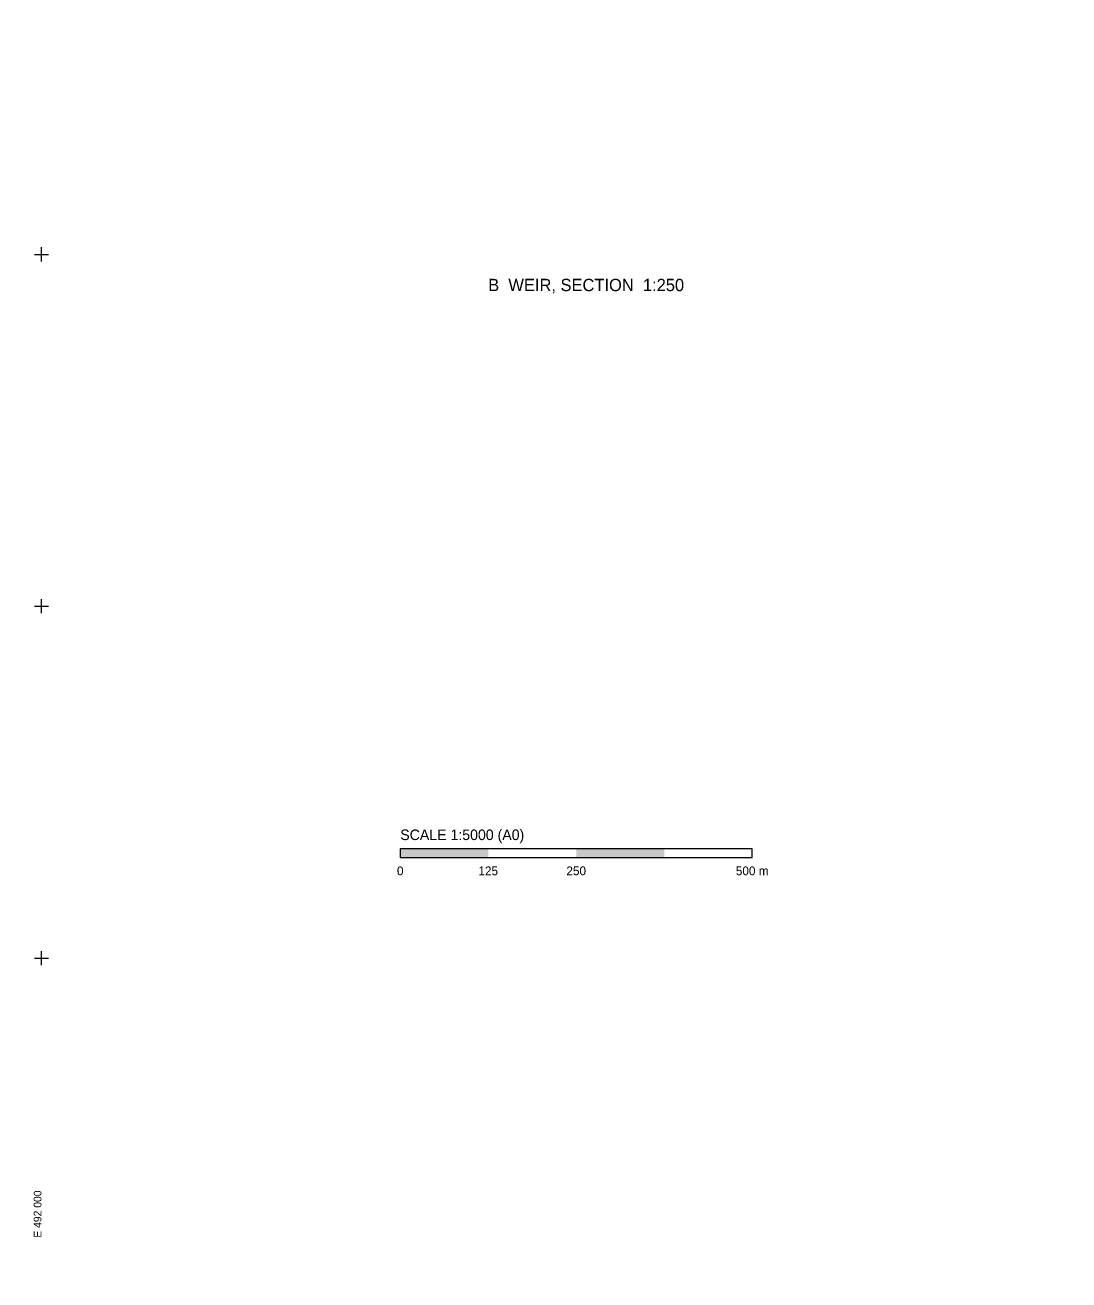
# Model space of a CAD drawing. Header units: metres. Extents: x 487515 to 493460, y 4520543 to 4524748.
# Drawn here: x 491977 to 493460, y 4520543 to 4522326 of the extents above; entities that cross this region are included whole.
import ezdxf
from ezdxf.enums import TextEntityAlignment as Align

# ---------------------------------------------------------------- set-up
doc = ezdxf.new("R2010")
doc.units = ezdxf.units.M
for name, color, linetype in [('DETAILS-TEXT', 7, 'Continuous'), ('GRID-COORDINATES', 8, 'Continuous'), ('TITLE-SYMBOLS', 7, 'Continuous')]:
    doc.layers.add(name, color=color, linetype=linetype)

# ---------------------------------------------------------------- blocks, each defined once
blk = doc.blocks.new('SCALE_BAR_1-5000')
at = {"layer": 'TITLE-SYMBOLS'}
blk.add_lwpolyline([(0, 0), (100, 0), (100, 2.5), (0, 2.5)], close=True, dxfattribs=at)
for points in [[(0, 0), (25, 0), (0, 2.5), (25, 2.5)], [(50, 0), (75, 0), (50, 2.5), (75, 2.5)]]:
    blk.add_solid(points, dxfattribs=at)
blk.add_text('SCALE 1:5000 (A0)', height=3, dxfattribs=at).set_placement((0, 5))
for s, p in [('0', (0, -5)), ('125', (25, -5)), ('250', (50, -5)), ('500 m', (100, -5))]:
    blk.add_text(s, height=2.5, dxfattribs=at).set_placement(p, align=Align.CENTER)

msp = doc.modelspace()

# ---------------------------------------------------------------- linework, layer by layer
at = {"layer": 'GRID-COORDINATES'}
for p, q in [((492000, 4521990), (492000, 4522010)), ((491990, 4522000), (492010, 4522000)), ((492000, 4521490), (492000, 4521510)), ((491990, 4521500), (492010, 4521500)), ((492000, 4520990), (492000, 4521010)), ((491990, 4521000), (492010, 4521000))]:
    msp.add_line(p, q, dxfattribs=at)

# ---------------------------------------------------------------- block references
at = {"layer": 'TITLE-SYMBOLS', "xscale": 5, "yscale": 5}
msp.add_blockref('SCALE_BAR_1-5000', (492509.8, 4521142.7), dxfattribs=at)

# ---------------------------------------------------------------- texts
at = {"layer": 'DETAILS-TEXT'}
msp.add_text('B  WEIR, SECTION  1:250', height=17.5, dxfattribs=at).set_placement((492634.8, 4521947.7))
at = {"layer": 'GRID-COORDINATES'}
msp.add_text('E 492 000', height=11, rotation=90, dxfattribs=at).set_placement((492000, 4520602.7))

doc.saveas('drawing.dxf')
